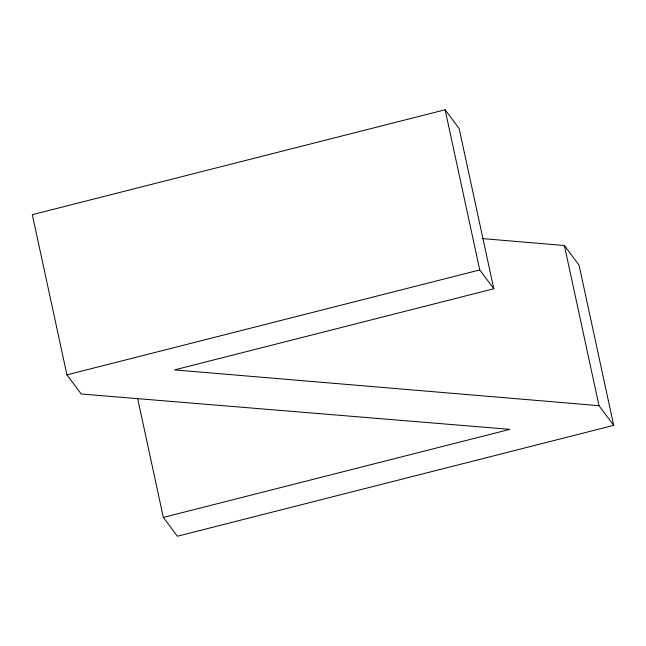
<?xml version="1.0" encoding="UTF-8"?>
<svg xmlns="http://www.w3.org/2000/svg" width="646" height="646" viewBox="0 0 646 646"><rect width="100%" height="100%" fill="white"/><g stroke="black" fill="none" stroke-linecap="round" stroke-linejoin="round"><path stroke-width="0.97" d="M163.349 517.414L177.392 536.237L613.7 425.359L599.012 405.68L174.533 369.9L493.794 288.762L459.161 128.586L445.11 109.763L32.3 214.674L66.934 374.85L81.218 393.995L509.872 429.348L163.349 517.414L137.638 398.509M66.934 374.85L479.744 269.939L493.794 288.762M482.094 238.568L564.378 245.504L579.066 265.183L613.7 425.359M564.378 245.504L599.012 405.68M445.11 109.763L479.744 269.939"/></g></svg>
